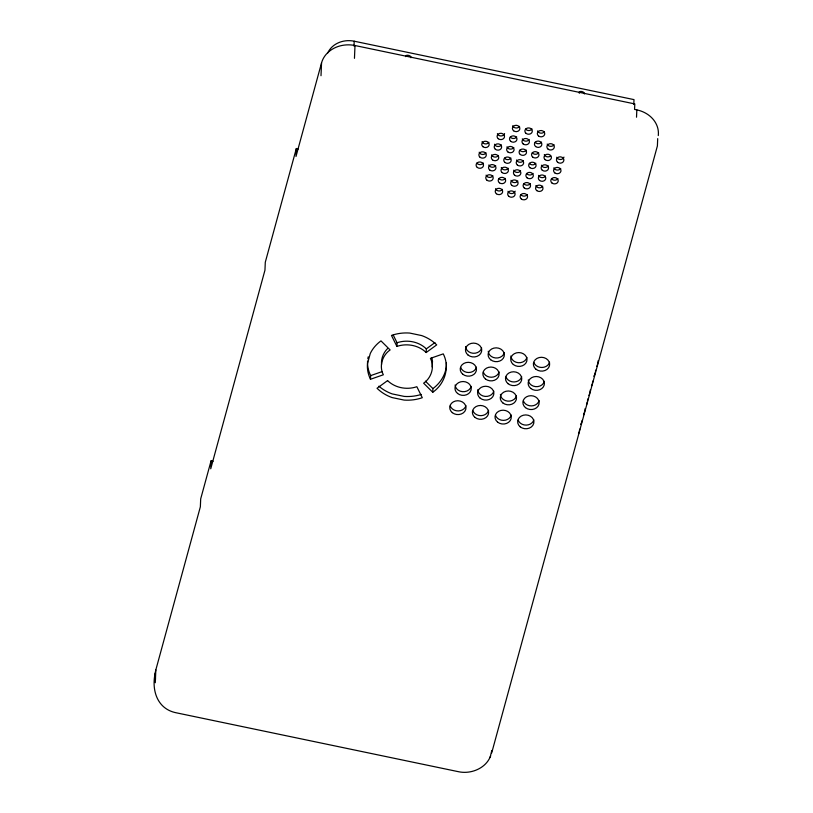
<?xml version="1.0" encoding="UTF-8"?>
<svg xmlns="http://www.w3.org/2000/svg" width="813" height="813" viewBox="0 0 813 813"><rect width="100%" height="100%" fill="white"/><g stroke="black" fill="none" stroke-linecap="round" stroke-linejoin="round"><path stroke-width="1.22" d="M155.242 672.961C151.299 690.359 157.326 709.231 176.512 712.849L458.451 771.7C470.961 774.443 486.001 768.376 490.635 755.897M155.303 682.717L155.832 669.902L200.354 506.814L200.689 498.887L211.075 460.849L213.067 461.266M211.075 460.849L210.74 468.786L264.957 270.17L265.292 262.233L296.339 148.515L298.33 148.931M296.339 148.515L296.003 156.452L321.541 62.906A27.886 23.729 2.4 0 1 354.996 45.528L634.801 103.932L634.567 109.42L636.833 109.887A27.886 23.729 2.4 0 1 658.286 135.558M321.003 75.721L321.541 62.906M354.001 46.087L354.204 41.209L633.998 99.613L633.794 104.491M354.458 58.333L354.996 45.528M370.494 379.264A39.512 33.618 2.4 0 1 367.466 363.746L370.261 353.523A39.512 33.618 2.4 0 1 380.982 340.881L390.118 349.946C382.323 355.271 378.868 366.236 383.34 374.783L370.494 379.264L370.657 375.606A39.512 33.618 2.4 0 1 367.557 361.135M396.907 346.419L391.47 335.434A39.512 33.618 2.4 0 1 409.661 333.056L421.693 335.576A39.512 33.618 2.4 0 1 436.703 344.875L426.175 352.527C418.593 345.159 406.805 343.025 396.907 346.419L397.059 342.761L393.248 335.068M426.175 352.527L426.327 348.868L434.945 342.608M432.77 392.262C444.813 384.021 450.148 367.08 443.248 353.879L430.412 358.35C434.874 366.897 431.418 377.862 423.624 383.197L432.77 392.262L432.923 388.604C441.012 382.659 446.876 372.994 446.398 362.75M490.148 757.259L491.794 750.49M636.518 117.214L636.833 109.887M657.697 138.617L657.392 145.934L491.692 752.929M585.136 408.573L584.984 409.874M587.758 398.97L587.474 401.114M595.624 370.159L595.472 371.46M598.246 360.555L597.179 365.952M590.329 389.935L589.913 392.394M579.74 429.081L579.232 431.683M592.85 381.063L592.342 383.665M367.852 358.787L368.198 356.836M432.13 366.978L432.496 361.318L431.835 357.944M582.23 420.321L581 424.467L580.939 423.939M584.852 410.717L583.622 414.864L583.561 414.335M595.34 372.293L594.11 376.449L594.049 375.921M587.291 401.998L586.508 404.874M589.72 393.268L588.978 395.575M592.138 384.478L591.427 385.901M579.029 432.496L578.49 434M596.996 366.46L596.671 366.317M387.455 348.686C383.36 352.812 380.992 358.655 381.561 364.498M370.657 375.606L382.323 371.531M397.059 342.761C406.957 339.356 418.746 341.49 426.327 348.868M425.443 381.185L432.923 388.604M155.496 679.15A27.886 23.729 2.4 0 1 155.832 669.902M533.856 419.833A8.13 6.921 2.4 0 1 526.204 425.108A8.13 6.921 2.4 0 1 518.145 420.108M539.1 400.626A8.13 6.921 2.4 0 1 531.448 405.9A8.13 6.921 2.4 0 1 523.389 400.9M544.344 381.419A8.13 6.921 2.4 0 1 535.635 386.642A8.13 6.921 2.4 0 1 528.287 379.905M549.588 362.212A8.13 6.921 2.4 0 1 541.936 367.476A8.13 6.921 2.4 0 1 533.877 362.486M526.946 357.486A8.13 6.921 2.4 0 1 518.237 362.71A8.13 6.921 2.4 0 1 510.899 355.972M521.702 376.693A8.13 6.921 2.4 0 1 514.06 381.958A8.13 6.921 2.4 0 1 506.001 376.968M516.458 395.901A8.13 6.921 2.4 0 1 507.749 401.134A8.13 6.921 2.4 0 1 500.412 394.396M511.214 415.108A8.13 6.921 2.4 0 1 503.572 420.382A8.13 6.921 2.4 0 1 495.513 415.382M488.583 410.382A8.13 6.921 2.4 0 1 480.93 415.656A8.13 6.921 2.4 0 1 472.871 410.667M493.826 391.175A8.13 6.921 2.4 0 1 485.117 396.409A8.13 6.921 2.4 0 1 477.77 389.671M499.07 371.968A8.13 6.921 2.4 0 1 491.418 377.232A8.13 6.921 2.4 0 1 483.359 372.242M504.314 352.761A8.13 6.921 2.4 0 1 495.605 357.984A8.13 6.921 2.4 0 1 488.257 351.246M481.672 348.035A8.13 6.921 2.4 0 1 472.963 353.259A8.13 6.921 2.4 0 1 465.625 346.521M476.428 367.242A8.13 6.921 2.4 0 1 468.786 372.517A8.13 6.921 2.4 0 1 460.727 367.517M471.184 386.449A8.13 6.921 2.4 0 1 462.475 391.683A8.13 6.921 2.4 0 1 455.138 384.945M465.94 405.657A8.13 6.921 2.4 0 1 458.298 410.931A8.13 6.921 2.4 0 1 450.239 405.941M557.942 178.596A3.719 3.161 2.4 0 1 551.509 178.708M560.716 168.433A3.719 3.161 2.4 0 1 557.078 170.049A3.719 3.161 2.4 0 1 553.887 167.793M563.948 157.102A3.719 3.161 2.4 0 1 560.452 159.511A3.719 3.161 2.4 0 1 556.763 157.224M554.039 144.704A3.719 3.161 2.4 0 1 550.401 146.32A3.719 3.161 2.4 0 1 547.2 144.064M550.594 155.933A3.719 3.161 2.4 0 1 544.314 154.622M548.267 165.832A3.719 3.161 2.4 0 1 544.629 167.458A3.719 3.161 2.4 0 1 541.428 165.191M545.493 176.004A3.719 3.161 2.4 0 1 541.854 177.62A3.719 3.161 2.4 0 1 538.653 175.354M542.718 186.167A3.719 3.161 2.4 0 1 539.08 187.783A3.719 3.161 2.4 0 1 535.879 185.527M527.271 194.531A3.719 3.161 2.4 0 1 520.838 194.642M515.168 191.167A3.719 3.161 2.4 0 1 511.672 193.575A3.719 3.161 2.4 0 1 507.983 191.289M530.269 183.565A3.719 3.161 2.4 0 1 523.836 183.677M533.043 173.403A3.719 3.161 2.4 0 1 526.611 173.515M535.818 163.23A3.719 3.161 2.4 0 1 529.385 163.352M538.704 152.671A3.719 3.161 2.4 0 1 532.271 152.783M541.59 142.102A3.719 3.161 2.4 0 1 535.147 142.214M544.466 131.543A3.719 3.161 2.4 0 1 540.828 133.159A3.719 3.161 2.4 0 1 537.637 130.893M517.82 180.974A3.719 3.161 2.4 0 1 514.182 182.59A3.719 3.161 2.4 0 1 510.981 180.323M520.594 170.801A3.719 3.161 2.4 0 1 516.956 172.427A3.719 3.161 2.4 0 1 513.755 170.161M523.369 160.639A3.719 3.161 2.4 0 1 519.731 162.254A3.719 3.161 2.4 0 1 516.529 159.988M526.255 150.07A3.719 3.161 2.4 0 1 519.812 150.181M529.141 139.511A3.719 3.161 2.4 0 1 525.493 141.127A3.719 3.161 2.4 0 1 522.302 138.86M532.017 128.942A3.719 3.161 2.4 0 1 525.584 129.054M519.568 126.34A3.719 3.161 2.4 0 1 515.93 127.966A3.719 3.161 2.4 0 1 512.729 125.7M516.682 136.909A3.719 3.161 2.4 0 1 510.249 137.021M513.806 147.468A3.719 3.161 2.4 0 1 510.158 149.094A3.719 3.161 2.4 0 1 506.966 146.828M510.92 158.037A3.719 3.161 2.4 0 1 504.487 158.149M508.145 168.2A3.719 3.161 2.4 0 1 504.497 169.826A3.719 3.161 2.4 0 1 501.306 167.559M502.373 189.338A3.719 3.161 2.4 0 1 498.735 190.953A3.719 3.161 2.4 0 1 495.534 188.687M505.371 178.372A3.719 3.161 2.4 0 1 498.928 178.484M492.912 175.771A3.719 3.161 2.4 0 1 489.274 177.386A3.719 3.161 2.4 0 1 486.083 175.13M495.696 165.608A3.719 3.161 2.4 0 1 492.048 167.224A3.719 3.161 2.4 0 1 488.857 164.958M498.471 155.435A3.719 3.161 2.4 0 1 494.822 157.061A3.719 3.161 2.4 0 1 491.631 154.795M501.347 144.877A3.719 3.161 2.4 0 1 497.708 146.492A3.719 3.161 2.4 0 1 494.517 144.226M504.578 133.535A3.719 3.161 2.4 0 1 501.082 135.944A3.719 3.161 2.4 0 1 497.393 133.667M488.898 142.275A3.719 3.161 2.4 0 1 485.259 143.891A3.719 3.161 2.4 0 1 482.058 141.635M486.022 152.844A3.719 3.161 2.4 0 1 482.373 154.46A3.719 3.161 2.4 0 1 479.182 152.194M483.237 163.007A3.719 3.161 2.4 0 1 476.804 163.118M421.286 394.427A39.512 33.618 2.4 0 1 404.244 396.419L392.201 393.909A39.512 33.618 2.4 0 1 378.878 386.175M327.741 52.987A22.774 19.38 2.4 0 1 354.204 41.209M405.717 56.646A2.785 1.443 15.3 0 1 408.411 55.355A2.785 1.443 15.3 0 1 410.961 57.743M579.374 93.251A2.785 1.443 15.3 0 1 581.458 91.493A2.785 1.443 15.3 0 1 584.364 93.942M387.567 380.606L377.039 388.268A39.512 33.618 2.4 0 0 392.049 397.567L404.091 400.077A39.512 33.618 2.4 0 0 422.282 397.709L416.845 386.714C406.937 390.118 395.159 387.984 387.567 380.606M520.229 426.835A8.13 6.921 2.4 0 0 533.704 423.502A8.13 6.921 2.4 0 0 523.399 415.199A8.13 6.921 2.4 0 0 520.229 426.835M525.472 407.628A8.13 6.921 2.4 0 0 538.948 404.285A8.13 6.921 2.4 0 0 528.643 395.982A8.13 6.921 2.4 0 0 525.472 407.628M530.716 388.421A8.13 6.921 2.4 0 0 544.192 385.077A8.13 6.921 2.4 0 0 533.887 376.775A8.13 6.921 2.4 0 0 530.716 388.421M535.96 369.214A8.13 6.921 2.4 0 0 549.436 365.87A8.13 6.921 2.4 0 0 539.131 357.568A8.13 6.921 2.4 0 0 535.96 369.214M513.318 364.488A8.13 6.921 2.4 0 0 526.794 361.145A8.13 6.921 2.4 0 0 516.499 352.842A8.13 6.921 2.4 0 0 513.318 364.488M508.074 383.695A8.13 6.921 2.4 0 0 521.55 380.352A8.13 6.921 2.4 0 0 511.255 372.049A8.13 6.921 2.4 0 0 508.074 383.695M502.83 402.902A8.13 6.921 2.4 0 0 516.306 399.559A8.13 6.921 2.4 0 0 506.011 391.256A8.13 6.921 2.4 0 0 502.83 402.902M497.586 422.11A8.13 6.921 2.4 0 0 511.062 418.776A8.13 6.921 2.4 0 0 500.767 410.474A8.13 6.921 2.4 0 0 497.586 422.11M474.955 417.384A8.13 6.921 2.4 0 0 488.42 414.051A8.13 6.921 2.4 0 0 478.125 405.748A8.13 6.921 2.4 0 0 474.955 417.384M480.198 398.177A8.13 6.921 2.4 0 0 493.664 394.833A8.13 6.921 2.4 0 0 483.369 386.531A8.13 6.921 2.4 0 0 480.198 398.177M485.442 378.97A8.13 6.921 2.4 0 0 498.908 375.626A8.13 6.921 2.4 0 0 488.613 367.324A8.13 6.921 2.4 0 0 485.442 378.97M490.686 359.763A8.13 6.921 2.4 0 0 504.151 356.419A8.13 6.921 2.4 0 0 493.857 348.116A8.13 6.921 2.4 0 0 490.686 359.763M468.044 355.037A8.13 6.921 2.4 0 0 481.52 351.694A8.13 6.921 2.4 0 0 471.225 343.391A8.13 6.921 2.4 0 0 468.044 355.037M462.8 374.244A8.13 6.921 2.4 0 0 476.276 370.901A8.13 6.921 2.4 0 0 465.981 362.598A8.13 6.921 2.4 0 0 462.8 374.244M457.556 393.451A8.13 6.921 2.4 0 0 471.032 390.118A8.13 6.921 2.4 0 0 460.737 381.805A8.13 6.921 2.4 0 0 457.556 393.451M452.313 412.658A8.13 6.921 2.4 0 0 465.788 409.325A8.13 6.921 2.4 0 0 455.493 401.022A8.13 6.921 2.4 0 0 452.313 412.658M551.976 183.016A3.719 3.161 2.4 0 0 558.135 181.492A3.719 3.161 2.4 0 0 553.429 177.691A3.719 3.161 2.4 0 0 551.976 183.016M554.751 172.854A3.719 3.161 2.4 0 0 560.909 171.319A3.719 3.161 2.4 0 0 556.204 167.529A3.719 3.161 2.4 0 0 554.751 172.854M557.627 162.285A3.719 3.161 2.4 0 0 563.795 160.761A3.719 3.161 2.4 0 0 559.08 156.96A3.719 3.161 2.4 0 0 557.627 162.285M548.064 149.125A3.719 3.161 2.4 0 0 554.222 147.6A3.719 3.161 2.4 0 0 549.517 143.799A3.719 3.161 2.4 0 0 548.064 149.125M545.177 159.683A3.719 3.161 2.4 0 0 551.336 158.159A3.719 3.161 2.4 0 0 546.631 154.368A3.719 3.161 2.4 0 0 545.177 159.683M542.301 170.252A3.719 3.161 2.4 0 0 548.46 168.728A3.719 3.161 2.4 0 0 543.755 164.927A3.719 3.161 2.4 0 0 542.301 170.252M539.517 180.415A3.719 3.161 2.4 0 0 545.686 178.89A3.719 3.161 2.4 0 0 540.97 175.1A3.719 3.161 2.4 0 0 539.517 180.415M536.743 190.588A3.719 3.161 2.4 0 0 542.901 189.063A3.719 3.161 2.4 0 0 538.196 185.262A3.719 3.161 2.4 0 0 536.743 190.588M521.306 198.951A3.719 3.161 2.4 0 0 527.464 197.427A3.719 3.161 2.4 0 0 522.759 193.626A3.719 3.161 2.4 0 0 521.306 198.951M508.857 196.35A3.719 3.161 2.4 0 0 515.015 194.825A3.719 3.161 2.4 0 0 510.31 191.025A3.719 3.161 2.4 0 0 508.857 196.35M524.294 187.986A3.719 3.161 2.4 0 0 530.452 186.462A3.719 3.161 2.4 0 0 525.747 182.661A3.719 3.161 2.4 0 0 524.294 187.986M527.068 177.823A3.719 3.161 2.4 0 0 533.226 176.289A3.719 3.161 2.4 0 0 528.521 172.498A3.719 3.161 2.4 0 0 527.068 177.823M529.842 167.651A3.719 3.161 2.4 0 0 536.001 166.126A3.719 3.161 2.4 0 0 531.296 162.326A3.719 3.161 2.4 0 0 529.842 167.651M532.728 157.092A3.719 3.161 2.4 0 0 538.887 155.557A3.719 3.161 2.4 0 0 534.182 151.767A3.719 3.161 2.4 0 0 532.728 157.092M535.615 146.523A3.719 3.161 2.4 0 0 541.773 144.999A3.719 3.161 2.4 0 0 537.068 141.198A3.719 3.161 2.4 0 0 535.615 146.523M538.501 135.954A3.719 3.161 2.4 0 0 544.659 134.43A3.719 3.161 2.4 0 0 539.954 130.639A3.719 3.161 2.4 0 0 538.501 135.954M511.844 185.384A3.719 3.161 2.4 0 0 518.003 183.86A3.719 3.161 2.4 0 0 513.298 180.069A3.719 3.161 2.4 0 0 511.844 185.384M514.619 175.222A3.719 3.161 2.4 0 0 520.777 173.697A3.719 3.161 2.4 0 0 516.072 169.897A3.719 3.161 2.4 0 0 514.619 175.222M517.393 165.059A3.719 3.161 2.4 0 0 523.552 163.525A3.719 3.161 2.4 0 0 518.846 159.734A3.719 3.161 2.4 0 0 517.393 165.059M520.279 154.49A3.719 3.161 2.4 0 0 526.438 152.966A3.719 3.161 2.4 0 0 521.733 149.165A3.719 3.161 2.4 0 0 520.279 154.49M523.165 143.921A3.719 3.161 2.4 0 0 529.324 142.397A3.719 3.161 2.4 0 0 524.619 138.606A3.719 3.161 2.4 0 0 523.165 143.921M526.052 133.362A3.719 3.161 2.4 0 0 532.21 131.828A3.719 3.161 2.4 0 0 527.505 128.037A3.719 3.161 2.4 0 0 526.052 133.362M513.592 130.761A3.719 3.161 2.4 0 0 519.761 129.237A3.719 3.161 2.4 0 0 515.046 125.436A3.719 3.161 2.4 0 0 513.592 130.761M510.716 141.33A3.719 3.161 2.4 0 0 516.875 139.795A3.719 3.161 2.4 0 0 512.17 136.005A3.719 3.161 2.4 0 0 510.716 141.33M507.83 151.889A3.719 3.161 2.4 0 0 513.989 150.364A3.719 3.161 2.4 0 0 509.284 146.564A3.719 3.161 2.4 0 0 507.83 151.889M504.944 162.458A3.719 3.161 2.4 0 0 511.103 160.923A3.719 3.161 2.4 0 0 506.397 157.133A3.719 3.161 2.4 0 0 504.944 162.458M502.17 172.62A3.719 3.161 2.4 0 0 508.328 171.096A3.719 3.161 2.4 0 0 503.623 167.295A3.719 3.161 2.4 0 0 502.17 172.62M496.397 193.748A3.719 3.161 2.4 0 0 502.566 192.224A3.719 3.161 2.4 0 0 497.851 188.433A3.719 3.161 2.4 0 0 496.397 193.748M499.395 182.793A3.719 3.161 2.4 0 0 505.554 181.258A3.719 3.161 2.4 0 0 500.849 177.468A3.719 3.161 2.4 0 0 499.395 182.793M486.946 180.191A3.719 3.161 2.4 0 0 493.105 178.667A3.719 3.161 2.4 0 0 488.4 174.866A3.719 3.161 2.4 0 0 486.946 180.191M489.721 170.019A3.719 3.161 2.4 0 0 495.879 168.494A3.719 3.161 2.4 0 0 491.174 164.704A3.719 3.161 2.4 0 0 489.721 170.019M492.495 159.856A3.719 3.161 2.4 0 0 498.654 158.332A3.719 3.161 2.4 0 0 493.948 154.531A3.719 3.161 2.4 0 0 492.495 159.856M495.381 149.287A3.719 3.161 2.4 0 0 501.54 147.763A3.719 3.161 2.4 0 0 496.834 143.972A3.719 3.161 2.4 0 0 495.381 149.287M498.267 138.728A3.719 3.161 2.4 0 0 504.426 137.204A3.719 3.161 2.4 0 0 499.721 133.403A3.719 3.161 2.4 0 0 498.267 138.728M482.932 146.696A3.719 3.161 2.4 0 0 489.091 145.161A3.719 3.161 2.4 0 0 484.385 141.371A3.719 3.161 2.4 0 0 482.932 146.696M480.046 157.255A3.719 3.161 2.4 0 0 486.204 155.73A3.719 3.161 2.4 0 0 481.499 151.929A3.719 3.161 2.4 0 0 480.046 157.255M477.272 167.427A3.719 3.161 2.4 0 0 483.43 165.893A3.719 3.161 2.4 0 0 478.725 162.102A3.719 3.161 2.4 0 0 477.272 167.427"/></g></svg>
